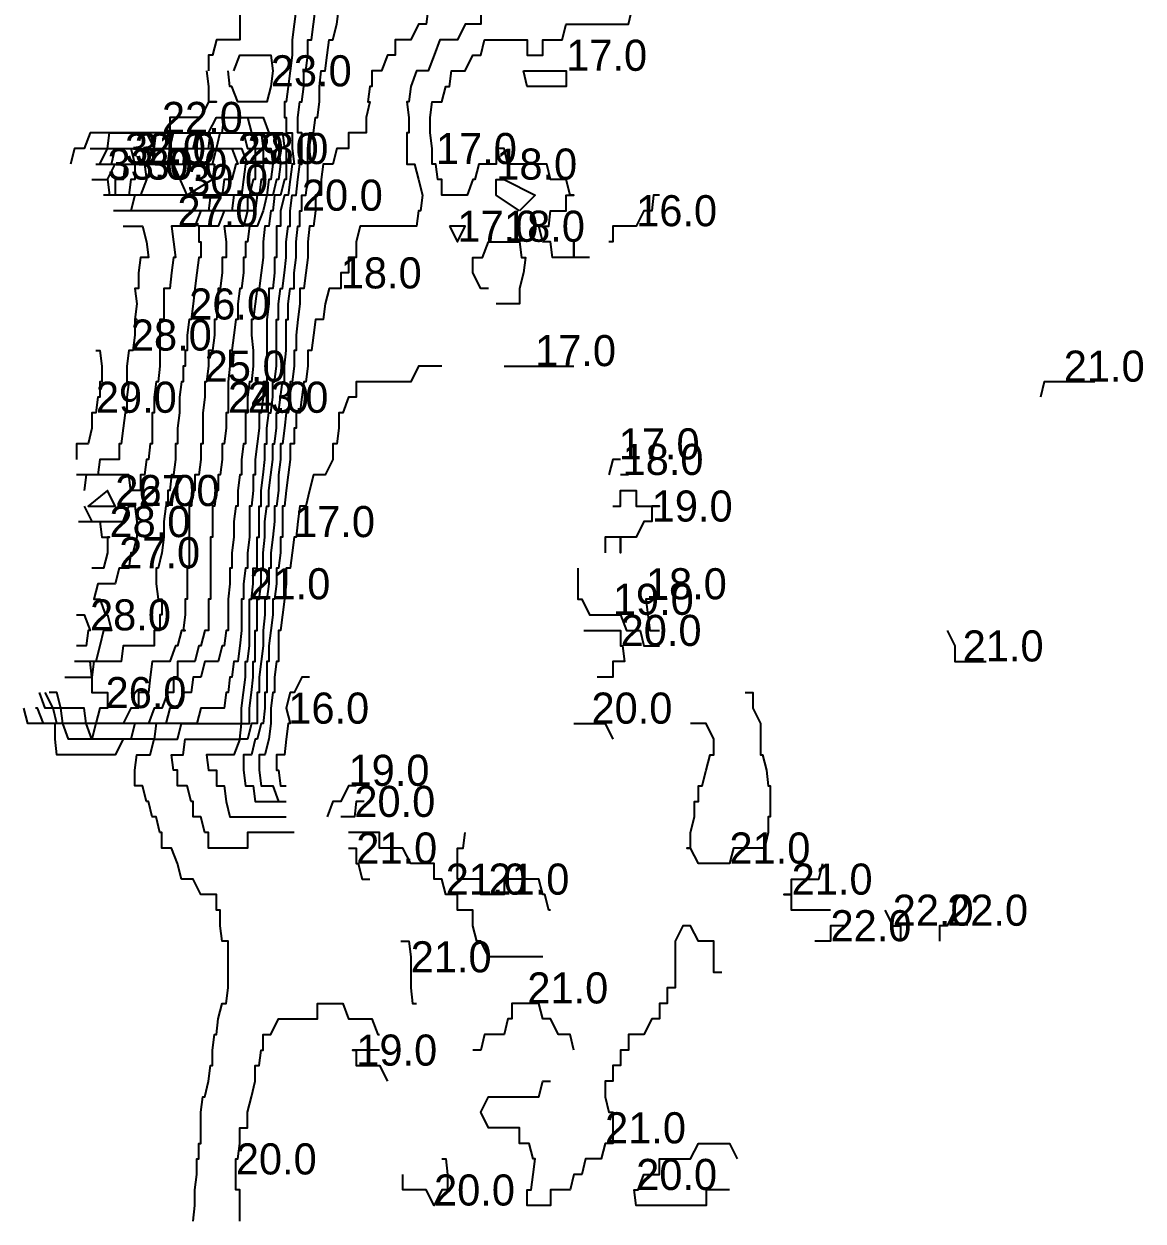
# Model space of a CAD drawing. Extents: x 570945 to 571084, y 5181390 to 5181594.
# Drawn here: x 571019.94 to 571055.93, y 5181480 to 5181518.51 of the extents above; entities that cross this region are included whole.
import ezdxf

# ---------------------------------------------------------------- set-up
doc = ezdxf.new("R2010")
doc.units = 0
for name, color, linetype in [('160', 7, 'CONTINUOUS'), ('170', 7, 'CONTINUOUS'), ('180', 7, 'CONTINUOUS'), ('190', 7, 'CONTINUOUS'), ('200', 7, 'CONTINUOUS'), ('210', 7, 'CONTINUOUS'), ('220', 7, 'CONTINUOUS'), ('230', 7, 'CONTINUOUS'), ('240', 7, 'CONTINUOUS'), ('250', 7, 'CONTINUOUS'), ('260', 7, 'CONTINUOUS'), ('270', 7, 'CONTINUOUS'), ('280', 7, 'CONTINUOUS'), ('290', 7, 'CONTINUOUS'), ('300', 7, 'CONTINUOUS'), ('310', 7, 'CONTINUOUS'), ('320', 7, 'CONTINUOUS'), ('330', 7, 'CONTINUOUS')]:
    doc.layers.add(name, color=color, linetype=linetype)

msp = doc.modelspace()

# ---------------------------------------------------------------- linework, layer by layer
at = {"layer": '160'}
for points in [[(571040.375, 5181513), (571040.25, 5181513), (571040.1875, 5181513), (571040.125, 5181512.5), (571039.9375, 5181512.5), (571039.875, 5181512.5), (571039.625, 5181512), (571039.375, 5181512), (571039.25, 5181512), (571039.125, 5181512), (571038.875, 5181512), (571038.875, 5181511.5), (571038.75, 5181511.5)], [(571029.125, 5181497.5), (571028.875, 5181497.5), (571028.625, 5181497), (571028.5, 5181497), (571028.375, 5181496.5), (571028.5, 5181496), (571028.4375, 5181496), (571028.375, 5181495.5), (571028.3125, 5181495), (571028.125, 5181495), (571028.0625, 5181495), (571028.0625, 5181494.5), (571028.125, 5181494.5), (571028.1875, 5181494), (571028.375, 5181494)]]:
    msp.add_lwpolyline(points, dxfattribs=at)
at = {"layer": '170'}
for points in [[(571038.125, 5181511), (571037.875, 5181511), (571037.625, 5181511), (571037.625, 5181511.5), (571037.625, 5181511), (571037.375, 5181511), (571037.125, 5181511), (571036.9375, 5181511), (571036.875, 5181511.5), (571036.75, 5181511.5), (571036.625, 5181511.5), (571036.5, 5181512), (571036.5625, 5181512), (571036.625, 5181512), (571036.8125, 5181512), (571036.875, 5181512.5), (571037.0625, 5181512.5), (571037.125, 5181512.5), (571037.375, 5181512.5), (571037.375, 5181513), (571037.625, 5181513), (571037.5, 5181513), (571037.375, 5181513.5), (571037.125, 5181513.5), (571036.875, 5181513.5), (571036.75, 5181514), (571036.625, 5181514), (571036.375, 5181514), (571036.125, 5181514), (571035.875, 5181514), (571035.625, 5181514), (571035.5, 5181514), (571035.375, 5181514.5), (571035.125, 5181514.5), (571035.125, 5181514), (571034.875, 5181514), (571034.75, 5181514), (571034.625, 5181514), (571034.5625, 5181514), (571034.4375, 5181513.5), (571034.375, 5181513.5), (571034.1875, 5181513), (571034.125, 5181513), (571033.875, 5181513), (571033.625, 5181513), (571033.5, 5181513), (571033.375, 5181513), (571033.375, 5181513.5), (571033.25, 5181513.5), (571033.1875, 5181514), (571033.125, 5181514), (571033.0625, 5181514), (571033.0625, 5181514.5), (571033, 5181515), (571033, 5181515.5), (571033.0625, 5181516), (571033.125, 5181516), (571033.1875, 5181516), (571033.375, 5181516), (571033.5, 5181516.5), (571033.625, 5181516.5), (571033.6875, 5181517), (571033.875, 5181517), (571034.125, 5181517), (571034.375, 5181517.5), (571034.625, 5181517.5), (571034.75, 5181518), (571034.875, 5181518), (571035.125, 5181518), (571035.375, 5181518), (571035.625, 5181518), (571035.875, 5181518), (571036.125, 5181518), (571036.125, 5181517.5), (571036.375, 5181517.5), (571036.625, 5181517.5), (571036.625, 5181518), (571036.875, 5181518), (571037.125, 5181518), (571037.25, 5181518), (571037.375, 5181518.5), (571037.625, 5181518.5), (571037.875, 5181518.5), (571038.125, 5181518.5), (571038.375, 5181518.5), (571038.625, 5181518.5), (571038.875, 5181518.5), (571039.125, 5181518.5), (571039.375, 5181518.5), (571039.5, 5181519)], [(571033.375, 5181507.5), (571033.125, 5181507.5), (571032.875, 5181507.5), (571032.625, 5181507.5), (571032.375, 5181507), (571032.125, 5181507), (571031.875, 5181507), (571031.625, 5181507), (571031.375, 5181507), (571031.125, 5181507), (571030.875, 5181507), (571030.625, 5181507), (571030.625, 5181506.5), (571030.375, 5181506.5), (571030.1875, 5181506), (571030.125, 5181506), (571030.0625, 5181506), (571030.0625, 5181505.5), (571030, 5181505), (571029.875, 5181505), (571029.875, 5181504.5), (571029.625, 5181504), (571029.5, 5181504), (571029.375, 5181504), (571029.25, 5181504), (571029.125, 5181503.5), (571029, 5181503), (571028.875, 5181503), (571028.8125, 5181503), (571028.75, 5181502.5), (571028.6875, 5181502), (571028.625, 5181502), (571028.5625, 5181501.5), (571028.5, 5181501), (571028.4375, 5181501), (571028.375, 5181501), (571028.375, 5181500.5), (571028.3125, 5181500), (571028.25, 5181499.5), (571028.1875, 5181499), (571028.125, 5181499), (571028.125, 5181498.5), (571028.125, 5181498), (571028.0625, 5181498), (571028, 5181497.5), (571028, 5181497), (571027.9375, 5181497), (571027.875, 5181496.5), (571027.875, 5181496), (571027.8125, 5181495.5), (571027.6875, 5181495), (571027.625, 5181495), (571027.5625, 5181495), (571027.5, 5181495), (571027.5, 5181494.5), (571027.5625, 5181494), (571027.625, 5181494), (571027.6875, 5181494), (571027.875, 5181494), (571027.9375, 5181494), (571028.125, 5181493.5), (571028.375, 5181493.5)], [(571035.375, 5181507.5), (571035.625, 5181507.5), (571035.875, 5181507.5), (571036.125, 5181507.5), (571036.375, 5181507.5), (571036.625, 5181507.5), (571036.875, 5181507.5), (571037.125, 5181507.5), (571037.375, 5181507.5), (571037.625, 5181507.5)], [(571039.125, 5181504.5), (571039.0625, 5181504.5), (571038.875, 5181504.5), (571038.75, 5181504)]]:
    msp.add_lwpolyline(points, dxfattribs=at)
for points in [[(571036, 5181517), (571036.125, 5181517), (571037.375, 5181517), (571037.375, 5181516.5), (571036.125, 5181516.5)], [(571033.625, 5181512), (571033.875, 5181511.5), (571034.125, 5181512)]]:
    msp.add_lwpolyline(points, close=True, dxfattribs=at)
at = {"layer": '180'}
for points in [[(571034.625, 5181519), (571034.625, 5181518.5), (571034.375, 5181518.5), (571034.125, 5181518.5), (571033.875, 5181518), (571033.625, 5181518), (571033.5625, 5181518), (571033.375, 5181518), (571033.3125, 5181518), (571033.125, 5181517.5), (571032.9375, 5181517), (571032.875, 5181517), (571032.75, 5181517), (571032.625, 5181517), (571032.5625, 5181517), (571032.375, 5181516.5), (571032.3125, 5181516), (571032.25, 5181516), (571032.3125, 5181515.5), (571032.3125, 5181515), (571032.25, 5181515), (571032.25, 5181514.5), (571032.25, 5181514), (571032.3125, 5181514), (571032.375, 5181514), (571032.5, 5181514), (571032.625, 5181513.5), (571032.75, 5181513), (571032.6875, 5181512.5), (571032.625, 5181512.5), (571032.5625, 5181512), (571032.375, 5181512), (571032.125, 5181512), (571031.875, 5181512), (571031.625, 5181512), (571031.375, 5181512), (571031.125, 5181512), (571030.875, 5181512), (571030.75, 5181512), (571030.625, 5181511.5), (571030.625, 5181511), (571030.5, 5181511), (571030.375, 5181511), (571030.375, 5181510.5), (571030.125, 5181510.5), (571030.125, 5181510), (571029.875, 5181510), (571029.75, 5181510), (571029.625, 5181509.5), (571029.5625, 5181509), (571029.4375, 5181509), (571029.375, 5181509), (571029.3125, 5181509), (571029.25, 5181508.5), (571029.1875, 5181508), (571029.125, 5181508), (571029.0625, 5181508), (571029.0625, 5181507.5), (571029, 5181507), (571028.9375, 5181507), (571028.875, 5181506.5), (571028.8125, 5181506), (571028.75, 5181506), (571028.6875, 5181506), (571028.6875, 5181505.5), (571028.625, 5181505.5), (571028.625, 5181505), (571028.5625, 5181505), (571028.5, 5181505), (571028.5, 5181504.5), (571028.4375, 5181504), (571028.375, 5181503.5), (571028.3125, 5181503), (571028.25, 5181503), (571028.25, 5181502.5), (571028.25, 5181502), (571028.1875, 5181502), (571028.1875, 5181501.5), (571028.125, 5181501), (571028.0625, 5181501), (571028.0625, 5181500.5), (571028, 5181500), (571027.9375, 5181500), (571027.9375, 5181499.5), (571027.875, 5181499), (571027.8125, 5181498.5), (571027.8125, 5181498), (571027.75, 5181498), (571027.75, 5181497.5), (571027.75, 5181497), (571027.6875, 5181497), (571027.6875, 5181496.5), (571027.625, 5181496), (571027.5625, 5181496), (571027.4375, 5181495.5), (571027.375, 5181495.5), (571027.25, 5181495), (571027.125, 5181495), (571027.0625, 5181495), (571027, 5181495), (571027, 5181494.5), (571027.0625, 5181494), (571027.125, 5181494), (571027.1875, 5181494), (571027.3125, 5181494), (571027.375, 5181493.5), (571027.5625, 5181493.5), (571027.625, 5181493.5), (571027.875, 5181493.5), (571028.125, 5181493.5), (571028.375, 5181493.5)], [(571034.875, 5181510), (571034.625, 5181510), (571034.375, 5181510.5), (571034.375, 5181511), (571034.5625, 5181511), (571034.625, 5181511), (571034.6875, 5181511), (571034.875, 5181511.5), (571035, 5181511.5), (571035.125, 5181511.5), (571035.375, 5181511.5), (571035.625, 5181511.5), (571035.875, 5181511.5), (571035.9375, 5181511), (571036, 5181511), (571036.0625, 5181511), (571036, 5181510.5), (571035.875, 5181510), (571035.875, 5181509.5), (571035.625, 5181509.5), (571035.375, 5181509.5), (571035.125, 5181509.5)], [(571039.375, 5181504), (571039.1875, 5181504), (571039.125, 5181504)], [(571040.625, 5181500), (571040.375, 5181500), (571040.125, 5181500), (571040, 5181500), (571039.9375, 5181500), (571040, 5181499.5), (571040.0625, 5181499), (571040.125, 5181499), (571040.375, 5181499)]]:
    msp.add_lwpolyline(points, dxfattribs=at)
msp.add_lwpolyline([(571035.875, 5181512.5), (571035.125, 5181513), (571035.125, 5181513.5), (571035.375, 5181513.5), (571036.375, 5181513)], close=True, dxfattribs=at)
at = {"layer": '190'}
for points in [[(571032.9375, 5181519), (571032.875, 5181518.5), (571032.625, 5181518.5), (571032.375, 5181518), (571032.125, 5181518), (571031.875, 5181518), (571031.875, 5181517.5), (571031.625, 5181517.5), (571031.4375, 5181517), (571031.375, 5181517), (571031.3125, 5181517), (571031.125, 5181517), (571031.125, 5181516.5), (571031.0625, 5181516.5), (571031, 5181516), (571031.0625, 5181516), (571030.9375, 5181515.5), (571030.9375, 5181515), (571030.875, 5181515), (571030.625, 5181515), (571030.375, 5181515), (571030.375, 5181514.5), (571030.125, 5181514.5), (571030, 5181514.5), (571029.875, 5181514), (571029.6875, 5181514), (571029.625, 5181514), (571029.5625, 5181514), (571029.5, 5181513.5), (571029.5, 5181513), (571029.375, 5181513), (571029.3125, 5181513), (571029.3125, 5181512.5), (571029.25, 5181512), (571029.1875, 5181512), (571029.125, 5181512), (571029.0625, 5181511.5), (571029.0625, 5181511), (571029, 5181510.5), (571028.9375, 5181510), (571028.875, 5181510), (571028.8125, 5181510), (571028.8125, 5181509.5), (571028.75, 5181509), (571028.6875, 5181508.5), (571028.6875, 5181508), (571028.625, 5181508), (571028.625, 5181507.5), (571028.5625, 5181507), (571028.5, 5181507), (571028.5, 5181506.5), (571028.4375, 5181506), (571028.375, 5181506), (571028.3125, 5181505.5), (571028.25, 5181505), (571028.1875, 5181505), (571028.1875, 5181504.5), (571028.125, 5181504), (571028.125, 5181503.5), (571028.0625, 5181503), (571028, 5181503), (571028, 5181502.5), (571027.9375, 5181502), (571027.875, 5181501.5), (571027.875, 5181501), (571027.8125, 5181501), (571027.8125, 5181500.5), (571027.75, 5181500), (571027.6875, 5181500), (571027.6875, 5181499.5), (571027.625, 5181499), (571027.625, 5181498.5), (571027.5625, 5181498), (571027.5, 5181497.5), (571027.5, 5181497), (571027.4375, 5181497), (571027.4375, 5181496.5), (571027.4375, 5181496), (571027.375, 5181496), (571027.25, 5181496), (571027.125, 5181495.5), (571027.0625, 5181495.5), (571026.875, 5181495.5), (571026.6875, 5181495), (571026.625, 5181495), (571026.375, 5181495), (571026.125, 5181495), (571025.9375, 5181495), (571025.875, 5181495), (571025.8125, 5181495), (571025.875, 5181494.5), (571025.9375, 5181494.5), (571026.125, 5181494.5), (571026.125, 5181494), (571026.25, 5181494), (571026.375, 5181494), (571026.4375, 5181493.5), (571026.5625, 5181493), (571026.625, 5181493), (571026.875, 5181493), (571027.125, 5181493), (571027.375, 5181493), (571027.625, 5181493), (571027.875, 5181493), (571028.125, 5181493), (571028.375, 5181493)], [(571038.875, 5181503), (571039.125, 5181503), (571039.125, 5181503.5), (571039.375, 5181503.5), (571039.625, 5181503.5), (571039.625, 5181503), (571039.875, 5181503), (571040.125, 5181503), (571040.375, 5181503), (571040.125, 5181503), (571040.125, 5181502.5), (571040, 5181502.5), (571039.875, 5181502.5), (571039.625, 5181502), (571039.4375, 5181502), (571039.375, 5181502), (571039.125, 5181502), (571039.125, 5181501.5), (571039.125, 5181502), (571038.875, 5181502), (571038.625, 5181502), (571038.625, 5181501.5)], [(571037.75, 5181501), (571037.75, 5181500.5), (571037.75, 5181500), (571037.875, 5181500), (571038.125, 5181499.5), (571038.375, 5181499.5), (571038.625, 5181499.5), (571038.875, 5181499.5), (571039.0625, 5181499.5), (571039.125, 5181499.5), (571039.3125, 5181499), (571039.375, 5181499), (571039.5, 5181499), (571039.625, 5181499), (571039.75, 5181499), (571039.875, 5181498.5), (571040.0625, 5181498.5), (571040.125, 5181498.5), (571040.375, 5181498.5)], [(571030.625, 5181494), (571030.5625, 5181494), (571030.375, 5181494), (571030.125, 5181493.5), (571030.0625, 5181493.5), (571029.875, 5181493.5), (571029.6875, 5181493)], [(571031.375, 5181485.5), (571031.125, 5181485.5), (571030.875, 5181485.5), (571030.625, 5181485.5), (571030.5, 5181485.5), (571030.625, 5181485.5), (571030.625, 5181485), (571030.875, 5181485), (571031.125, 5181485), (571031.375, 5181485), (571031.625, 5181484.5)]]:
    msp.add_lwpolyline(points, dxfattribs=at)
at = {"layer": '200'}
for points in [[(571028.625, 5181492.5), (571028.375, 5181492.5), (571028.125, 5181492.5), (571027.875, 5181492.5), (571027.625, 5181492.5), (571027.5, 5181492.5), (571027.375, 5181492.5), (571027.125, 5181492.5), (571027.125, 5181492), (571026.875, 5181492), (571026.625, 5181492), (571026.375, 5181492), (571026.125, 5181492), (571026.0625, 5181492), (571025.875, 5181492), (571025.875, 5181492.5), (571025.75, 5181492.5), (571025.625, 5181493), (571025.5, 5181493), (571025.375, 5181493), (571025.375, 5181493.5), (571025.3125, 5181493.5), (571025.1875, 5181494), (571025.125, 5181494), (571025.0625, 5181494), (571024.875, 5181494), (571024.875, 5181494.5), (571024.75, 5181494.5), (571024.6875, 5181495), (571024.75, 5181495), (571024.875, 5181495), (571025.0625, 5181495), (571025.125, 5181495.5), (571025.375, 5181495.5), (571025.625, 5181495.5), (571025.875, 5181495.5), (571026.125, 5181495.5), (571026.375, 5181495.5), (571026.625, 5181495.5), (571026.875, 5181495.5), (571026.9375, 5181496), (571027.0625, 5181496), (571027.125, 5181496), (571027.1875, 5181496), (571027.1875, 5181496.5), (571027.25, 5181497), (571027.3125, 5181497.5), (571027.3125, 5181498), (571027.375, 5181498), (571027.375, 5181498.5), (571027.375, 5181499), (571027.4375, 5181499), (571027.4375, 5181499.5), (571027.4375, 5181500), (571027.5, 5181500), (571027.5625, 5181500.5), (571027.5625, 5181501), (571027.625, 5181501), (571027.625, 5181501.5), (571027.6875, 5181502), (571027.6875, 5181502.5), (571027.75, 5181503), (571027.8125, 5181503), (571027.8125, 5181503.5), (571027.875, 5181504), (571027.9375, 5181504.5), (571027.9375, 5181505), (571028, 5181505), (571028.0625, 5181505.5), (571028.0625, 5181506), (571028.125, 5181506), (571028.1875, 5181506.5), (571028.25, 5181507), (571028.3125, 5181507), (571028.3125, 5181507.5), (571028.375, 5181508), (571028.375, 5181508.5), (571028.375, 5181509), (571028.4375, 5181509), (571028.4375, 5181509.5), (571028.5, 5181510), (571028.5625, 5181510), (571028.625, 5181510), (571028.625, 5181510.5), (571028.6875, 5181511), (571028.6875, 5181511.5), (571028.75, 5181512), (571028.8125, 5181512), (571028.8125, 5181512.5), (571028.875, 5181512.5), (571028.875, 5181513), (571028.9375, 5181513), (571029, 5181513), (571029.0625, 5181513.5), (571029.0625, 5181514), (571029.0625, 5181514.5), (571029.125, 5181515), (571029.1875, 5181515), (571029.25, 5181515), (571029.3125, 5181515.5), (571029.375, 5181515.5), (571029.4375, 5181516), (571029.4375, 5181516.5), (571029.5, 5181517), (571029.5625, 5181517), (571029.625, 5181517), (571029.6875, 5181517.5), (571029.75, 5181518), (571029.8125, 5181518), (571029.875, 5181518), (571030, 5181518.5), (571030.0625, 5181519)], [(571037.9375, 5181499), (571038.125, 5181499), (571038.375, 5181499), (571038.625, 5181499), (571038.875, 5181499), (571039.125, 5181499), (571039.125, 5181498.5), (571039.1875, 5181498.5), (571039.25, 5181498), (571039.1875, 5181498), (571039.125, 5181498), (571038.875, 5181498), (571038.875, 5181497.5), (571038.625, 5181497.5), (571038.375, 5181497.5)], [(571037.625, 5181496), (571037.875, 5181496), (571038.125, 5181496), (571038.1875, 5181496), (571038.375, 5181496), (571038.625, 5181496), (571038.875, 5181495.5)], [(571030.875, 5181493.5), (571030.8125, 5181493.5), (571030.625, 5181493.5), (571030.5625, 5181493), (571030.375, 5181493), (571030.3125, 5181493), (571030.125, 5181493)], [(571026.875, 5181480), (571026.875, 5181480.5), (571026.875, 5181481), (571026.75, 5181481), (571026.75, 5181481.5), (571026.75, 5181482), (571026.8125, 5181482), (571026.875, 5181482.5), (571026.875, 5181483), (571027, 5181483), (571027.125, 5181483), (571027.125, 5181483.5), (571027.25, 5181484), (571027.375, 5181484.5), (571027.375, 5181485), (571027.5, 5181485), (571027.5625, 5181485.5), (571027.625, 5181485.5), (571027.625, 5181486), (571027.75, 5181486), (571027.875, 5181486), (571028.125, 5181486.5), (571028.375, 5181486.5), (571028.625, 5181486.5), (571028.875, 5181486.5), (571029.125, 5181486.5), (571029.375, 5181486.5), (571029.375, 5181487), (571029.625, 5181487), (571029.875, 5181487), (571030.125, 5181487), (571030.1875, 5181487), (571030.375, 5181486.5), (571030.625, 5181486.5), (571030.8125, 5181486.5), (571030.875, 5181486.5), (571031.125, 5181486.5), (571031.3125, 5181486), (571031.375, 5181486)], [(571042.625, 5181481), (571042.375, 5181481), (571042.125, 5181481), (571041.875, 5181481), (571041.875, 5181480.5), (571041.625, 5181480.5), (571041.375, 5181480.5), (571041.125, 5181480.5), (571040.875, 5181480.5), (571040.625, 5181480.5), (571040.375, 5181480.5), (571040.125, 5181480.5), (571039.875, 5181480.5), (571039.625, 5181480.5), (571039.5625, 5181481), (571039.625, 5181481), (571039.6875, 5181481), (571039.875, 5181481.5), (571040.125, 5181481.5), (571040.375, 5181481.5), (571040.375, 5181482), (571040.625, 5181482), (571040.875, 5181482), (571041.125, 5181482), (571041.375, 5181482), (571041.625, 5181482.5), (571041.875, 5181482.5), (571042.125, 5181482.5), (571042.375, 5181482.5), (571042.625, 5181482.5), (571042.875, 5181482)], [(571033.375, 5181482), (571033.5, 5181482), (571033.5625, 5181481.5), (571033.5625, 5181481), (571033.375, 5181481), (571033.125, 5181480.5), (571032.875, 5181481), (571032.625, 5181481), (571032.375, 5181481), (571032.125, 5181481), (571032.125, 5181481.5)]]:
    msp.add_lwpolyline(points, dxfattribs=at)
at = {"layer": '210'}
for points in [[(571025.375, 5181480), (571025.4375, 5181480.5), (571025.4375, 5181481), (571025.5, 5181481.5), (571025.5, 5181482), (571025.5625, 5181482), (571025.5625, 5181482.5), (571025.625, 5181482.5), (571025.625, 5181483), (571025.625, 5181483.5), (571025.6875, 5181484), (571025.75, 5181484), (571025.875, 5181484.5), (571025.9375, 5181485), (571026, 5181485), (571026, 5181485.5), (571026.0625, 5181486), (571026.125, 5181486), (571026.1875, 5181486.5), (571026.3125, 5181487), (571026.375, 5181487), (571026.4375, 5181487), (571026.5, 5181487.5), (571026.5, 5181488), (571026.5, 5181488.5), (571026.5, 5181489), (571026.375, 5181489), (571026.3125, 5181489), (571026.25, 5181489.5), (571026.25, 5181490), (571026.125, 5181490), (571026.125, 5181490.5), (571026, 5181490.5), (571025.875, 5181490.5), (571025.625, 5181490.5), (571025.375, 5181491), (571025.125, 5181491), (571025, 5181491), (571024.875, 5181491.5), (571024.6875, 5181492), (571024.625, 5181492), (571024.5625, 5181492), (571024.375, 5181492), (571024.375, 5181492.5), (571024.3125, 5181492.5), (571024.1875, 5181493), (571024.125, 5181493), (571024.0625, 5181493), (571023.9375, 5181493.5), (571023.875, 5181493.5), (571023.75, 5181494), (571023.625, 5181494), (571023.5, 5181494), (571023.5, 5181494.5), (571023.5625, 5181495), (571023.625, 5181495), (571023.75, 5181495), (571023.875, 5181495), (571024, 5181495), (571024.125, 5181495.5), (571024.375, 5181495.5), (571024.625, 5181495.5), (571024.875, 5181495.5), (571025, 5181496), (571025.125, 5181496), (571025.375, 5181496), (571025.625, 5181496), (571025.875, 5181496), (571026.125, 5181496), (571026.375, 5181496), (571026.625, 5181496), (571026.6875, 5181496), (571026.875, 5181496), (571026.9375, 5181496), (571026.9375, 5181496.5), (571027, 5181497), (571027.0625, 5181497.5), (571027.0625, 5181498), (571027.125, 5181498), (571027.1875, 5181498.5), (571027.1875, 5181499), (571027.1875, 5181499.5), (571027.1875, 5181500), (571027.25, 5181500), (571027.3125, 5181500.5), (571027.3125, 5181501), (571027.375, 5181501), (571027.4375, 5181501), (571027.4375, 5181501.5), (571027.4375, 5181502), (571027.5, 5181502), (571027.5, 5181502.5), (571027.5, 5181503), (571027.5625, 5181503), (571027.5625, 5181503.5), (571027.625, 5181504), (571027.6875, 5181504.5), (571027.6875, 5181505), (571027.75, 5181505), (571027.75, 5181505.5), (571027.8125, 5181506), (571027.875, 5181506), (571027.9375, 5181506.5), (571027.9375, 5181507), (571028, 5181507), (571028.0625, 5181507.5), (571028.0625, 5181508), (571028.0625, 5181508.5), (571028.0625, 5181509), (571028.125, 5181509), (571028.125, 5181509.5), (571028.1875, 5181510), (571028.25, 5181510), (571028.3125, 5181510.5), (571028.375, 5181511), (571028.375, 5181511.5), (571028.4375, 5181512), (571028.5, 5181512), (571028.5, 5181512.5), (571028.5625, 5181513), (571028.625, 5181513), (571028.6875, 5181513), (571028.75, 5181513.5), (571028.8125, 5181514), (571028.875, 5181514), (571028.875, 5181514.5), (571028.875, 5181515), (571028.8125, 5181515), (571028.75, 5181515), (571028.75, 5181515.5), (571028.8125, 5181516), (571028.875, 5181516), (571028.9375, 5181516.5), (571028.9375, 5181517), (571029, 5181517), (571029.0625, 5181517.5), (571029.0625, 5181518), (571029.125, 5181518), (571029.1875, 5181518), (571029.25, 5181518.5), (571029.3125, 5181519)], [(571054.375, 5181507), (571054.125, 5181507), (571053.875, 5181507), (571053.625, 5181507), (571053.375, 5181507), (571053.125, 5181507), (571052.875, 5181507), (571052.75, 5181507), (571052.625, 5181506.5)], [(571049.625, 5181499), (571049.875, 5181498.5), (571049.875, 5181498), (571050.125, 5181498), (571050.375, 5181498), (571050.625, 5181498), (571050.875, 5181498)], [(571043.125, 5181497), (571043.375, 5181497), (571043.375, 5181496.5), (571043.625, 5181496), (571043.625, 5181495.5), (571043.625, 5181495), (571043.6875, 5181495), (571043.8125, 5181494.5), (571043.875, 5181494), (571043.9375, 5181494), (571043.9375, 5181493.5), (571043.9375, 5181493), (571043.875, 5181493), (571043.875, 5181492.5), (571043.75, 5181492), (571043.625, 5181492), (571043.375, 5181492), (571043.125, 5181492), (571042.875, 5181492), (571042.75, 5181492), (571042.625, 5181491.5), (571042.375, 5181491.5), (571042.125, 5181491.5), (571041.875, 5181491.5), (571041.625, 5181491.5), (571041.375, 5181492), (571041.25, 5181492), (571041.375, 5181492), (571041.375, 5181492.5), (571041.5, 5181493), (571041.5, 5181493.5), (571041.625, 5181493.5), (571041.625, 5181494), (571041.75, 5181494), (571041.875, 5181494.5), (571042, 5181495), (571042.125, 5181495), (571042.125, 5181495.5), (571041.875, 5181496), (571041.625, 5181496), (571041.375, 5181496)], [(571036.625, 5181488.5), (571036.375, 5181488.5), (571036.125, 5181488.5), (571035.875, 5181488.5), (571035.625, 5181488.5), (571035.375, 5181488.5), (571035.125, 5181488.5), (571034.875, 5181488.5), (571034.625, 5181489), (571034.5, 5181489), (571034.375, 5181489.5), (571034.375, 5181490), (571034.125, 5181490), (571033.875, 5181490), (571033.875, 5181490.5), (571033.625, 5181490.5), (571033.5, 5181490.5), (571033.375, 5181491), (571033.25, 5181491), (571033.125, 5181491), (571033.125, 5181491.5), (571032.875, 5181491.5), (571032.625, 5181491.5), (571032.375, 5181491.5), (571032.125, 5181492), (571031.875, 5181492), (571031.625, 5181492), (571031.375, 5181492), (571031.375, 5181492.5), (571031.125, 5181492.5), (571030.875, 5181492.5), (571030.625, 5181492.5), (571030.375, 5181492.5)], [(571036.875, 5181490), (571036.8125, 5181490), (571036.6875, 5181490.5), (571036.625, 5181490.5), (571036.5, 5181491), (571036.375, 5181491), (571036.125, 5181491), (571035.875, 5181491), (571035.625, 5181491), (571035.375, 5181491), (571035.375, 5181490.5), (571035.125, 5181490.5), (571034.875, 5181490.5), (571034.625, 5181490.5), (571034.625, 5181491), (571034.375, 5181491), (571034.125, 5181491), (571033.875, 5181491), (571033.875, 5181491.5), (571033.875, 5181492), (571034.0625, 5181492), (571034.125, 5181492.5)], [(571030.375, 5181492), (571030.625, 5181492), (571030.625, 5181491.5), (571030.6875, 5181491.5), (571030.8125, 5181491), (571030.875, 5181491), (571031.0625, 5181491)], [(571045.875, 5181490), (571045.625, 5181490), (571045.375, 5181490), (571045.125, 5181490), (571045, 5181490), (571044.875, 5181490), (571044.625, 5181490), (571044.625, 5181490.5), (571044.375, 5181490.5), (571044.625, 5181490.5), (571044.625, 5181491), (571044.875, 5181491), (571045.125, 5181491), (571045.375, 5181491), (571045.5, 5181491), (571045.625, 5181491.5)], [(571042.375, 5181488), (571042.125, 5181488), (571042.125, 5181488.5), (571042.125, 5181489), (571041.875, 5181489), (571041.625, 5181489), (571041.375, 5181489.5), (571041.125, 5181489.5), (571040.875, 5181489), (571040.875, 5181488.5), (571040.875, 5181488), (571040.875, 5181487.5), (571040.625, 5181487.5), (571040.625, 5181487), (571040.375, 5181487), (571040.375, 5181486.5), (571040.125, 5181486.5), (571039.875, 5181486), (571039.625, 5181486), (571039.375, 5181486), (571039.375, 5181485.5), (571039.125, 5181485.5), (571039.125, 5181485), (571038.875, 5181485), (571038.875, 5181484.5), (571038.625, 5181484.5), (571038.625, 5181484), (571038.75, 5181483.5), (571038.875, 5181483.5), (571038.875, 5181483), (571038.875, 5181482.5), (571038.75, 5181482.5), (571038.625, 5181482.5), (571038.5, 5181482), (571038.375, 5181482), (571038.25, 5181482), (571038.125, 5181482), (571038, 5181482), (571037.875, 5181481.5), (571037.625, 5181481.5), (571037.5, 5181481), (571037.375, 5181481), (571037.125, 5181481), (571036.875, 5181481), (571036.875, 5181480.5), (571036.625, 5181480.5), (571036.375, 5181480.5), (571036.125, 5181480.5), (571036.125, 5181481), (571036.25, 5181481), (571036.3125, 5181481.5), (571036.375, 5181482), (571036.3125, 5181482), (571036.1875, 5181482.5), (571036.125, 5181482.5), (571035.875, 5181482.5), (571035.875, 5181483), (571035.625, 5181483), (571035.375, 5181483), (571035.125, 5181483), (571034.875, 5181483), (571034.625, 5181483.5), (571034.875, 5181484), (571035.125, 5181484), (571035.375, 5181484), (571035.625, 5181484), (571035.875, 5181484), (571036, 5181484), (571036.125, 5181484), (571036.375, 5181484), (571036.5, 5181484), (571036.625, 5181484.5), (571036.8125, 5181484.5), (571036.875, 5181484.5)], [(571032.0625, 5181489), (571032.125, 5181489), (571032.1875, 5181489), (571032.3125, 5181489), (571032.375, 5181488.5), (571032.375, 5181488), (571032.375, 5181487.5), (571032.4375, 5181487), (571032.5, 5181487), (571032.5625, 5181487)], [(571037.625, 5181485.5), (571037.5, 5181486), (571037.375, 5181486), (571037.125, 5181486), (571036.875, 5181486.5), (571036.625, 5181486.5), (571036.5, 5181487), (571036.375, 5181487), (571036.125, 5181487), (571035.875, 5181487), (571035.625, 5181487), (571035.625, 5181486.5), (571035.5, 5181486.5), (571035.375, 5181486), (571035.3125, 5181486), (571035.125, 5181486), (571034.875, 5181486), (571034.75, 5181486), (571034.625, 5181485.5), (571034.375, 5181485.5)]]:
    msp.add_lwpolyline(points, dxfattribs=at)
at = {"layer": '220'}
for points in [[(571028.6875, 5181519), (571028.625, 5181518.5), (571028.5625, 5181518), (571028.5625, 5181517.5), (571028.5, 5181517), (571028.4375, 5181516.5), (571028.375, 5181516), (571028.3125, 5181516), (571028.3125, 5181515.5), (571028.375, 5181515.5), (571028.375, 5181515), (571028.4375, 5181515), (571028.5625, 5181515), (571028.5625, 5181514.5), (571028.625, 5181514), (571028.5625, 5181514), (571028.5, 5181513.5), (571028.4375, 5181513), (571028.375, 5181513), (571028.3125, 5181513), (571028.1875, 5181512.5), (571028.1875, 5181512), (571028.125, 5181512), (571028.0625, 5181512), (571028.0625, 5181511.5), (571028.0625, 5181511), (571028, 5181511), (571028, 5181510.5), (571027.9375, 5181510), (571027.875, 5181510), (571027.8125, 5181510), (571027.8125, 5181509.5), (571027.75, 5181509), (571027.75, 5181508.5), (571027.75, 5181508), (571027.75, 5181507.5), (571027.75, 5181507), (571027.6875, 5181507), (571027.625, 5181507), (571027.625, 5181506.5), (571027.5625, 5181506), (571027.5, 5181506), (571027.5, 5181505.5), (571027.4375, 5181505), (571027.375, 5181504.5), (571027.375, 5181504), (571027.3125, 5181504), (571027.3125, 5181503.5), (571027.25, 5181503), (571027.1875, 5181503), (571027.1875, 5181502.5), (571027.1875, 5181502), (571027.125, 5181501.5), (571027.125, 5181501), (571027.0625, 5181501), (571027, 5181500.5), (571027, 5181500), (571026.9375, 5181500), (571026.9375, 5181499.5), (571026.9375, 5181499), (571026.875, 5181498.5), (571026.8125, 5181498), (571026.75, 5181498), (571026.6875, 5181498), (571026.625, 5181497.5), (571026.5625, 5181497.5), (571026.5, 5181497), (571026.4375, 5181497), (571026.375, 5181496.5), (571026.125, 5181496.5), (571025.875, 5181496.5), (571025.625, 5181496.5), (571025.5, 5181496), (571025.375, 5181496), (571025.125, 5181496), (571024.875, 5181496), (571024.6875, 5181496), (571024.625, 5181496), (571024.375, 5181496), (571024.1875, 5181496), (571024.125, 5181495.5), (571023.875, 5181495.5), (571023.6875, 5181495.5), (571023.625, 5181495.5), (571023.375, 5181495.5), (571023.125, 5181495.5), (571022.875, 5181495), (571022.625, 5181495), (571022.375, 5181495), (571022.25, 5181495), (571022.125, 5181495), (571021.875, 5181495), (571021.625, 5181495), (571021.375, 5181495), (571021.125, 5181495), (571021, 5181495), (571020.9375, 5181495.5), (571020.9375, 5181496), (571020.875, 5181496), (571020.625, 5181496), (571020.4375, 5181496), (571020.375, 5181496), (571020.125, 5181496), (571020.0625, 5181496), (571019.9375, 5181496.5)], [(571026.875, 5181519), (571026.875, 5181518.5), (571026.875, 5181518), (571026.625, 5181518), (571026.375, 5181518), (571026.125, 5181518), (571026, 5181517.5), (571025.875, 5181517.5), (571025.875, 5181517)], [(571025.8125, 5181517), (571025.875, 5181516.5), (571025.875, 5181516), (571026.125, 5181516), (571025.875, 5181516), (571025.625, 5181515.5), (571025.5625, 5181515.5), (571025.375, 5181515.5), (571025.125, 5181515.5), (571024.875, 5181515.5), (571024.625, 5181515.5), (571024.625, 5181515), (571024.375, 5181515), (571024.3125, 5181515), (571024.125, 5181515), (571023.875, 5181515), (571023.625, 5181515), (571023.375, 5181515), (571023.125, 5181515), (571022.875, 5181515), (571022.625, 5181515), (571022.375, 5181515), (571022.125, 5181515), (571022.0625, 5181515), (571021.875, 5181514.5), (571021.625, 5181514.5), (571021.5625, 5181514.5), (571021.4375, 5181514)], [(571047.625, 5181490), (571047.875, 5181489.5), (571048.125, 5181489.5), (571048.125, 5181489)], [(571049.875, 5181490), (571049.625, 5181489.5), (571049.375, 5181489.5), (571049.375, 5181489)], [(571046.375, 5181489.5), (571046.3125, 5181489.5), (571046.125, 5181489.5), (571045.875, 5181489.5), (571045.875, 5181489), (571045.625, 5181489), (571045.375, 5181489)]]:
    msp.add_lwpolyline(points, dxfattribs=at)
at = {"layer": '230'}
for points in [[(571026.6875, 5181517), (571026.875, 5181517.5), (571027.125, 5181517.5), (571027.25, 5181517.5), (571027.375, 5181517.5), (571027.625, 5181517.5), (571027.875, 5181517.5), (571027.9375, 5181517), (571027.875, 5181516.5), (571027.75, 5181516), (571027.625, 5181516), (571027.375, 5181516), (571027.125, 5181516), (571026.875, 5181516), (571026.8125, 5181516), (571026.625, 5181516.5), (571026.5625, 5181516.5), (571026.5, 5181517)], [(571022.0625, 5181514.5), (571022.125, 5181514.5), (571022.375, 5181514.5), (571022.625, 5181514.5), (571022.6875, 5181515), (571022.875, 5181515), (571023.125, 5181515), (571023.375, 5181515), (571023.625, 5181515), (571023.875, 5181515), (571024.125, 5181514.5), (571024.1875, 5181515), (571024.375, 5181515), (571024.625, 5181515), (571024.875, 5181515), (571025.125, 5181515), (571025.25, 5181515), (571025.375, 5181515), (571025.625, 5181515), (571025.875, 5181515), (571026.125, 5181515.5), (571026.375, 5181515.5), (571026.625, 5181515.5), (571026.875, 5181515.5), (571027.125, 5181515.5), (571027.375, 5181515.5), (571027.4375, 5181515.5), (571027.625, 5181515.5), (571027.8125, 5181515), (571027.875, 5181515), (571028.125, 5181515), (571028.25, 5181515), (571028.3125, 5181514.5), (571028.375, 5181514.5), (571028.375, 5181514), (571028.375, 5181513.5), (571028.3125, 5181513.5), (571028.1875, 5181513), (571028.125, 5181513), (571028, 5181513), (571027.9375, 5181512.5), (571027.875, 5181512.5), (571027.8125, 5181512), (571027.75, 5181512), (571027.6875, 5181512), (571027.625, 5181511.5), (571027.625, 5181511), (571027.5625, 5181510.5), (571027.5, 5181510), (571027.4375, 5181510), (571027.375, 5181509.5), (571027.3125, 5181509), (571027.25, 5181509), (571027.25, 5181508.5), (571027.3125, 5181508), (571027.3125, 5181507.5), (571027.25, 5181507), (571027.1875, 5181507), (571027.125, 5181506.5), (571027.125, 5181506), (571027.0625, 5181506), (571027.0625, 5181505.5), (571027.0625, 5181505), (571027, 5181505), (571026.9375, 5181504.5), (571026.9375, 5181504), (571026.875, 5181504), (571026.8125, 5181503.5), (571026.8125, 5181503), (571026.75, 5181503), (571026.6875, 5181502.5), (571026.6875, 5181502), (571026.625, 5181501.5), (571026.625, 5181501), (571026.5625, 5181501), (571026.5625, 5181500.5), (571026.5, 5181500), (571026.5, 5181499.5), (571026.5, 5181499), (571026.4375, 5181499), (571026.375, 5181498.5), (571026.3125, 5181498.5), (571026.1875, 5181498), (571026.125, 5181498), (571026.0625, 5181498), (571025.875, 5181498), (571025.75, 5181498), (571025.625, 5181497.5), (571025.5, 5181497.5), (571025.375, 5181497.5), (571025.3125, 5181497), (571025.1875, 5181497), (571025.125, 5181497), (571025.0625, 5181497), (571024.875, 5181496.5), (571024.625, 5181496.5), (571024.5, 5181496), (571024.375, 5181496), (571024.125, 5181496), (571024.0625, 5181496), (571023.875, 5181496), (571023.625, 5181496), (571023.5, 5181496), (571023.375, 5181495.5), (571023.125, 5181495.5), (571022.875, 5181495.5), (571022.625, 5181495.5), (571022.375, 5181495.5), (571022.3125, 5181495.5), (571022.125, 5181495.5), (571021.875, 5181495.5), (571021.625, 5181495.5), (571021.5625, 5181495.5), (571021.375, 5181495.5), (571021.1875, 5181496), (571021.125, 5181496), (571021, 5181496), (571020.875, 5181496), (571020.625, 5181496), (571020.5625, 5181496), (571020.375, 5181496.5), (571020.3125, 5181496.5)]]:
    msp.add_lwpolyline(points, dxfattribs=at)
at = {"layer": '240'}
msp.add_lwpolyline([(571022.375, 5181514.5), (571022.625, 5181514.5), (571022.875, 5181514.5), (571023.125, 5181514.5), (571023.375, 5181514.5), (571023.625, 5181514.5), (571023.875, 5181514.5), (571024.125, 5181514.5), (571024.375, 5181514.5), (571024.625, 5181514.5), (571024.75, 5181515), (571024.875, 5181515), (571025.125, 5181515), (571025.375, 5181515), (571025.625, 5181515), (571025.75, 5181515), (571025.875, 5181515), (571026.125, 5181515), (571026.3125, 5181515), (571026.375, 5181515.5), (571026.625, 5181515.5), (571026.875, 5181515.5), (571027.125, 5181515.5), (571027.25, 5181515), (571027.375, 5181515), (571027.625, 5181515), (571027.875, 5181515), (571027.9375, 5181515), (571028.0625, 5181514.5), (571028.125, 5181514.5), (571028.1875, 5181514), (571028.125, 5181513.5), (571028.0625, 5181513.5), (571027.9375, 5181513), (571027.875, 5181513), (571027.75, 5181513), (571027.625, 5181512.5), (571027.4375, 5181512), (571027.375, 5181512), (571027.3125, 5181512), (571027.1875, 5181512), (571027.125, 5181511.5), (571027.0625, 5181511.5), (571027.0625, 5181511), (571027, 5181511), (571027, 5181510.5), (571026.9375, 5181510), (571026.875, 5181510), (571026.8125, 5181509.5), (571026.8125, 5181509), (571026.75, 5181509), (571026.6875, 5181508.5), (571026.625, 5181508), (571026.5625, 5181508), (571026.5625, 5181507.5), (571026.5, 5181507), (571026.5, 5181506.5), (571026.5, 5181506), (571026.4375, 5181506), (571026.4375, 5181505.5), (571026.375, 5181505), (571026.3125, 5181505), (571026.3125, 5181504.5), (571026.25, 5181504), (571026.1875, 5181504), (571026.1875, 5181503.5), (571026.125, 5181503.5), (571026.0625, 5181503), (571026, 5181503), (571026, 5181502.5), (571026, 5181502), (571025.9375, 5181502), (571025.9375, 5181501.5), (571025.9375, 5181501), (571025.9375, 5181500.5), (571025.9375, 5181500), (571025.875, 5181500), (571025.875, 5181499.5), (571025.875, 5181499), (571025.8125, 5181499), (571025.75, 5181499), (571025.625, 5181498.5), (571025.5625, 5181498.5), (571025.4375, 5181498), (571025.375, 5181498), (571025.1875, 5181498), (571025.125, 5181498), (571024.875, 5181498), (571024.875, 5181497.5), (571024.75, 5181497.5), (571024.75, 5181497), (571024.6875, 5181497), (571024.625, 5181497), (571024.5625, 5181497), (571024.375, 5181496.5), (571024.25, 5181496.5), (571024.125, 5181496.5), (571023.9375, 5181496), (571023.875, 5181496), (571023.625, 5181496), (571023.375, 5181496), (571023.3125, 5181496), (571023.125, 5181496), (571022.875, 5181496), (571022.625, 5181496), (571022.375, 5181496), (571022.25, 5181496), (571022.125, 5181495.5), (571021.9375, 5181496), (571021.875, 5181496), (571021.625, 5181496), (571021.375, 5181496), (571021.25, 5181496), (571021.125, 5181496), (571021, 5181496), (571020.875, 5181496.5), (571020.625, 5181496.5), (571020.4375, 5181497)], dxfattribs=at)
at = {"layer": '250'}
msp.add_lwpolyline([(571022.375, 5181514.5), (571022.625, 5181514.5), (571022.8125, 5181514.5), (571022.875, 5181514.5), (571023.125, 5181514.5), (571023.375, 5181514.5), (571023.5625, 5181514.5), (571023.625, 5181514.5), (571023.875, 5181514.5), (571024.125, 5181514.5), (571024.375, 5181514.5), (571024.5, 5181514.5), (571024.625, 5181514.5), (571024.875, 5181514.5), (571025.125, 5181514.5), (571025.375, 5181514.5), (571025.5, 5181515), (571025.625, 5181515), (571025.875, 5181515), (571026.125, 5181515), (571026.375, 5181515), (571026.625, 5181515), (571026.875, 5181515), (571027.125, 5181515), (571027.25, 5181515), (571027.375, 5181515), (571027.5625, 5181515), (571027.625, 5181514.5), (571027.75, 5181514.5), (571027.875, 5181514.5), (571027.9375, 5181514), (571027.875, 5181513.5), (571027.8125, 5181513.5), (571027.75, 5181513), (571027.625, 5181513), (571027.4375, 5181513), (571027.375, 5181512.5), (571027.25, 5181512.5), (571027.125, 5181512.5), (571027, 5181512), (571026.875, 5181512), (571026.6875, 5181512), (571026.625, 5181512), (571026.375, 5181512), (571026.4375, 5181511.5), (571026.4375, 5181511), (571026.375, 5181511), (571026.3125, 5181511), (571026.3125, 5181510.5), (571026.25, 5181510), (571026.1875, 5181510), (571026.1875, 5181509.5), (571026.125, 5181509), (571026.0625, 5181509), (571026.0625, 5181508.5), (571026, 5181508), (571025.9375, 5181508), (571025.875, 5181508), (571025.875, 5181507.5), (571025.8125, 5181507), (571025.75, 5181507), (571025.75, 5181506.5), (571025.6875, 5181506), (571025.6875, 5181505.5), (571025.6875, 5181505), (571025.625, 5181505), (571025.625, 5181504.5), (571025.5625, 5181504), (571025.5, 5181504), (571025.4375, 5181504), (571025.4375, 5181503.5), (571025.375, 5181503.5), (571025.3125, 5181503), (571025.25, 5181503), (571025.25, 5181502.5), (571025.25, 5181502), (571025.25, 5181501.5), (571025.25, 5181501), (571025.1875, 5181501), (571025.1875, 5181500.5), (571025.1875, 5181500), (571025.125, 5181500), (571025.125, 5181499.5), (571025.0625, 5181499), (571025.125, 5181499), (571025, 5181499), (571024.875, 5181498.5), (571024.8125, 5181498.5), (571024.625, 5181498), (571024.375, 5181498), (571024.3125, 5181498), (571024.125, 5181498), (571024.0625, 5181498), (571024, 5181497.5), (571023.9375, 5181497), (571023.875, 5181497), (571023.625, 5181497), (571023.625, 5181496.5), (571023.4375, 5181496.5), (571023.375, 5181496.5), (571023.125, 5181496), (571022.875, 5181496), (571022.625, 5181496), (571022.375, 5181496), (571022.25, 5181496), (571022.125, 5181496), (571021.9375, 5181496), (571021.875, 5181496), (571021.625, 5181496), (571021.375, 5181496), (571021.1875, 5181496), (571021.125, 5181496.5), (571020.9375, 5181496.5), (571020.875, 5181496.5), (571020.625, 5181497)], dxfattribs=at)
at = {"layer": '260'}
for points in [[(571022.375, 5181514), (571022.625, 5181514.5), (571022.875, 5181514.5), (571023.125, 5181514.5), (571023.375, 5181514.5), (571023.625, 5181514.5), (571023.875, 5181514.5), (571024.125, 5181514.5), (571024.375, 5181514.5), (571024.625, 5181514.5), (571024.875, 5181514.5), (571024.9375, 5181514.5), (571025.125, 5181514.5), (571025.375, 5181514.5), (571025.625, 5181514.5), (571025.875, 5181514.5), (571025.9375, 5181515), (571026.125, 5181515), (571026.375, 5181515), (571026.5, 5181515), (571026.625, 5181515), (571026.875, 5181515), (571027.125, 5181515), (571027.3125, 5181515), (571027.375, 5181514.5), (571027.5, 5181514.5), (571027.625, 5181514.5), (571027.625, 5181514), (571027.625, 5181513.5), (571027.5625, 5181513.5), (571027.5, 5181513), (571027.375, 5181513), (571027.3125, 5181513), (571027.125, 5181513), (571027.125, 5181512.5), (571026.875, 5181512.5), (571026.8125, 5181512.5), (571026.625, 5181512.5), (571026.375, 5181512.5), (571026.1875, 5181512), (571026.125, 5181512), (571025.875, 5181512), (571025.8125, 5181512), (571025.625, 5181512), (571025.5625, 5181512), (571025.5625, 5181511.5), (571025.625, 5181511.5), (571025.625, 5181511), (571025.5625, 5181511), (571025.5, 5181510.5), (571025.4375, 5181510), (571025.375, 5181509.5), (571025.3125, 5181509), (571025.25, 5181509), (571025.1875, 5181508.5), (571025.1875, 5181508), (571025.125, 5181508), (571025.125, 5181507.5), (571025.0625, 5181507.5), (571025.0625, 5181507), (571025, 5181507), (571024.9375, 5181506.5), (571024.9375, 5181506), (571024.875, 5181505.5), (571024.875, 5181505), (571024.8125, 5181505), (571024.8125, 5181504.5), (571024.75, 5181504), (571024.6875, 5181504), (571024.625, 5181503.5), (571024.5625, 5181503.5), (571024.5625, 5181503), (571024.5, 5181503), (571024.4375, 5181502.5), (571024.4375, 5181502), (571024.375, 5181501.5), (571024.25, 5181501), (571024.1875, 5181501), (571024.1875, 5181500.5), (571024.25, 5181500), (571024.3125, 5181500), (571024.375, 5181500), (571024.375, 5181499.5), (571024.3125, 5181499.5), (571024.3125, 5181499), (571024.25, 5181499), (571024.125, 5181499), (571024.125, 5181498.5), (571023.9375, 5181498.5), (571023.875, 5181498.5), (571023.625, 5181498.5), (571023.375, 5181498.5), (571023.125, 5181498.5), (571023.0625, 5181498), (571022.9375, 5181498), (571022.875, 5181498), (571022.625, 5181498), (571022.375, 5181498), (571022.1875, 5181498), (571022.125, 5181497.5), (571022.0625, 5181498), (571021.875, 5181498), (571021.625, 5181498), (571021.5625, 5181498)], [(571021.25, 5181497.5), (571021.375, 5181497.5), (571021.625, 5181497.5), (571021.875, 5181497.5), (571022.125, 5181497.5), (571022.125, 5181497), (571022.375, 5181497), (571022.625, 5181497), (571022.625, 5181496.5), (571022.5625, 5181496.5), (571022.375, 5181496.5), (571022.25, 5181496), (571022.125, 5181496), (571021.9375, 5181496), (571021.875, 5181496.5), (571021.625, 5181496.5), (571021.375, 5181496.5), (571021.25, 5181496.5), (571021.125, 5181496.5), (571021, 5181497), (571020.875, 5181497), (571020.75, 5181497)]]:
    msp.add_lwpolyline(points, dxfattribs=at)
msp.add_lwpolyline([(571022.625, 5181503), (571022.875, 5181503), (571022.625, 5181503.5), (571022, 5181503)], close=True, dxfattribs=at)
at = {"layer": '270'}
for points in [[(571022.375, 5181514), (571022.625, 5181514), (571022.75, 5181514), (571022.875, 5181514.5), (571023.125, 5181514.5), (571023.375, 5181514.5), (571023.5, 5181514), (571023.625, 5181514), (571023.875, 5181514), (571024.125, 5181514), (571024.375, 5181514), (571024.5625, 5181514), (571024.625, 5181514.5), (571024.875, 5181514.5), (571025.125, 5181514.5), (571025.375, 5181514.5), (571025.625, 5181514.5), (571025.875, 5181514.5), (571026.125, 5181514.5), (571026.25, 5181515), (571026.375, 5181515), (571026.625, 5181515), (571026.875, 5181515), (571027, 5181515), (571027.125, 5181514.5), (571027.25, 5181514.5), (571027.375, 5181514.5), (571027.375, 5181514), (571027.375, 5181513.5), (571027.3125, 5181513.5), (571027.1875, 5181513), (571027.125, 5181513), (571027, 5181513), (571026.875, 5181513), (571026.6875, 5181513), (571026.625, 5181512.5), (571026.375, 5181512.5), (571026.125, 5181512.5), (571026, 5181512.5), (571025.875, 5181512.5), (571025.625, 5181512.5), (571025.4375, 5181512), (571025.375, 5181512), (571025.125, 5181512), (571024.875, 5181512), (571024.6875, 5181512), (571024.75, 5181511.5), (571024.8125, 5181511), (571024.75, 5181511), (571024.6875, 5181510.5), (571024.625, 5181510), (571024.5, 5181510), (571024.4375, 5181510), (571024.4375, 5181509.5), (571024.4375, 5181509), (571024.375, 5181509), (571024.3125, 5181509), (571024.3125, 5181508.5), (571024.3125, 5181508), (571024.3125, 5181507.5), (571024.25, 5181507), (571024.1875, 5181507), (571024.125, 5181506.5), (571024.125, 5181506), (571024.0625, 5181506), (571024.0625, 5181505.5), (571024.0625, 5181505), (571024, 5181505), (571023.9375, 5181504.5), (571023.875, 5181504.5), (571023.8125, 5181504), (571023.75, 5181504), (571023.6875, 5181504), (571023.6875, 5181503.5), (571023.625, 5181503.5), (571023.5, 5181503.5), (571023.375, 5181503.5), (571023.3125, 5181504), (571023.125, 5181504), (571022.875, 5181504), (571022.625, 5181504), (571022.375, 5181504), (571022.125, 5181504), (571021.9375, 5181504), (571021.875, 5181503.5)], [(571021.875, 5181503), (571022.125, 5181502.5), (571022.375, 5181502.5), (571022.625, 5181502.5), (571022.875, 5181502.5), (571023.125, 5181502.5), (571023.3125, 5181503), (571023.375, 5181503), (571023.5, 5181503), (571023.5625, 5181502.5), (571023.5625, 5181502), (571023.4375, 5181501.5), (571023.375, 5181501.5), (571023.3125, 5181501), (571023.25, 5181501), (571023.125, 5181501), (571023, 5181501), (571022.875, 5181500.5), (571022.625, 5181500.5), (571022.375, 5181500.5), (571022.3125, 5181500.5), (571022.1875, 5181500), (571022.25, 5181500), (571022.375, 5181500), (571022.5625, 5181499.5), (571022.625, 5181499.5), (571022.75, 5181499), (571022.625, 5181499), (571022.5, 5181499), (571022.375, 5181498.5), (571022.25, 5181498), (571022.125, 5181498), (571021.875, 5181498), (571021.625, 5181498)]]:
    msp.add_lwpolyline(points, dxfattribs=at)
msp.add_lwpolyline([(571023.625, 5181503)], close=True, dxfattribs=at)
at = {"layer": '280'}
for points in [[(571022.25, 5181514), (571022.375, 5181514), (571022.625, 5181514), (571022.875, 5181514), (571023.125, 5181514), (571023.375, 5181514), (571023.625, 5181514), (571023.875, 5181514), (571024.125, 5181514), (571024.375, 5181514), (571024.4375, 5181514), (571024.625, 5181514), (571024.875, 5181514), (571025.0625, 5181514), (571025.125, 5181514.5), (571025.375, 5181514.5), (571025.625, 5181514.5), (571025.875, 5181514.5), (571026.125, 5181514.5), (571026.375, 5181514.5), (571026.625, 5181514.5), (571026.875, 5181514.5), (571026.9375, 5181514.5), (571027.125, 5181514), (571027.0625, 5181514), (571027, 5181513.5), (571026.9375, 5181513), (571026.875, 5181513), (571026.625, 5181513), (571026.375, 5181513), (571026.125, 5181513), (571025.9375, 5181513), (571025.875, 5181512.5), (571025.625, 5181512.5), (571025.375, 5181512.5), (571025.125, 5181512.5), (571024.875, 5181512.5), (571024.625, 5181512.5), (571024.375, 5181512.5), (571024.3125, 5181512.5), (571024.125, 5181512.5), (571024, 5181512.5), (571023.875, 5181512.5), (571023.625, 5181512.5), (571023.5625, 5181512.5), (571023.375, 5181512.5), (571023.125, 5181512.5)], [(571023.125, 5181512), (571023.3125, 5181512), (571023.375, 5181512), (571023.625, 5181512), (571023.75, 5181512), (571023.875, 5181511.5), (571023.9375, 5181511), (571023.875, 5181511), (571023.8125, 5181511), (571023.6875, 5181511), (571023.625, 5181510.5), (571023.625, 5181510), (571023.5625, 5181510), (571023.5, 5181510), (571023.5625, 5181509.5), (571023.5, 5181509), (571023.5625, 5181509), (571023.5, 5181509), (571023.5, 5181508.5), (571023.4375, 5181508), (571023.375, 5181508), (571023.3125, 5181508), (571023.25, 5181507.5), (571023.25, 5181507), (571023.3125, 5181507), (571023.25, 5181506.5), (571023.25, 5181506), (571023.1875, 5181506), (571023.125, 5181505.5), (571023.0625, 5181505), (571023, 5181505), (571023, 5181504.5), (571022.875, 5181504.5), (571022.625, 5181504.5), (571022.375, 5181504.5), (571022.3125, 5181504), (571022.125, 5181504), (571021.875, 5181504), (571021.8125, 5181504), (571021.625, 5181504)], [(571021.6875, 5181502.5), (571021.875, 5181502.5), (571022.125, 5181502.5), (571022.375, 5181502.5), (571022.4375, 5181502), (571022.625, 5181502), (571022.6875, 5181502), (571022.625, 5181502), (571022.625, 5181501.5), (571022.5, 5181501), (571022.375, 5181501), (571022.25, 5181501), (571022.125, 5181501)], [(571021.625, 5181499.5), (571021.8125, 5181499.5), (571021.875, 5181499.5), (571022.0625, 5181499), (571022, 5181499), (571021.9375, 5181498.5), (571021.875, 5181498.5), (571021.625, 5181498.5)]]:
    msp.add_lwpolyline(points, dxfattribs=at)
at = {"layer": '290'}
for points in [[(571022.375, 5181514), (571022.5, 5181514), (571022.625, 5181514), (571022.875, 5181514), (571023.125, 5181514), (571023.375, 5181514), (571023.5, 5181514), (571023.625, 5181514), (571023.875, 5181514), (571024.125, 5181514), (571024.375, 5181514), (571024.625, 5181514), (571024.8125, 5181514), (571024.875, 5181514), (571025.125, 5181514), (571025.375, 5181514), (571025.625, 5181514), (571025.875, 5181514), (571026, 5181514), (571026.125, 5181514.5), (571026.375, 5181514.5), (571026.625, 5181514.5), (571026.8125, 5181514), (571026.75, 5181514), (571026.625, 5181513.5), (571026.375, 5181513.5), (571026.3125, 5181513), (571026.125, 5181513), (571025.9375, 5181513), (571025.875, 5181513), (571025.625, 5181513), (571025.375, 5181513), (571025.125, 5181513), (571024.875, 5181513), (571024.8125, 5181513), (571024.625, 5181513), (571024.375, 5181513), (571024.125, 5181513), (571024, 5181513), (571023.875, 5181513), (571023.8125, 5181513), (571023.625, 5181513), (571023.5, 5181513), (571023.375, 5181512.5), (571023.125, 5181512.5), (571022.875, 5181512.5), (571022.8125, 5181512.5)], [(571022.25, 5181508), (571022.375, 5181508), (571022.4375, 5181507.5), (571022.4375, 5181507), (571022.375, 5181507), (571022.375, 5181506.5), (571022.3125, 5181506.5), (571022.25, 5181506), (571022.1875, 5181506), (571022.125, 5181506), (571022.125, 5181505.5), (571022, 5181505), (571021.875, 5181505), (571021.625, 5181505), (571021.625, 5181504.5)]]:
    msp.add_lwpolyline(points, dxfattribs=at)
at = {"layer": '300'}
msp.add_lwpolyline([(571022.375, 5181514), (571022.625, 5181514), (571022.875, 5181514), (571023.125, 5181514), (571023.375, 5181514), (571023.625, 5181514), (571023.8125, 5181514), (571023.875, 5181513.5), (571023.6875, 5181513), (571023.625, 5181513), (571023.375, 5181513), (571023.3125, 5181513), (571023.125, 5181513), (571022.875, 5181513)], dxfattribs=at)
msp.add_lwpolyline([(571026.0625, 5181514), (571026, 5181513.5), (571025.1875, 5181513), (571024.75, 5181514), (571025.875, 5181514)], close=True, dxfattribs=at)
at = {"layer": '310'}
msp.add_lwpolyline([(571022.375, 5181514), (571022.625, 5181514), (571022.875, 5181514), (571023.125, 5181514), (571023.375, 5181514), (571023.5, 5181514), (571023.5, 5181513.5), (571023.375, 5181513.5), (571023.3125, 5181513), (571023.125, 5181513), (571022.875, 5181513)], dxfattribs=at)
at = {"layer": '320'}
msp.add_lwpolyline([(571022.375, 5181513.5), (571022.625, 5181513.5), (571022.875, 5181514), (571023.125, 5181514), (571023.1875, 5181514), (571023.125, 5181513.5), (571022.875, 5181513.5), (571022.875, 5181513), (571022.6875, 5181513)], dxfattribs=at)
at = {"layer": '330'}
msp.add_lwpolyline([(571022.125, 5181513.5), (571022.375, 5181513.5), (571022.625, 5181513.5), (571022.6875, 5181513), (571022.625, 5181513), (571022.5, 5181513)], dxfattribs=at)

# ---------------------------------------------------------------- texts
at = {"layer": '160'}
for p in [(571039.625, 5181512, 16), (571028.4375, 5181496, 16)]:
    msp.add_text('16.0', height=1, dxfattribs=at).set_placement(p)
at = {"layer": '170'}
for p in [(571037.375, 5181517, 17), (571033.1875, 5181514, 17), (571033.875, 5181511.5, 17), (571036.375, 5181507.5, 17), (571039.0625, 5181504.5, 17), (571028.625, 5181502, 17)]:
    msp.add_text('17.0', height=1, dxfattribs=at).set_placement(p)
at = {"layer": '180'}
for p in [(571035.125, 5181513.5, 18), (571035.375, 5181511.5, 18), (571030.125, 5181510, 18), (571039.1875, 5181504, 18), (571039.9375, 5181500, 18)]:
    msp.add_text('18.0', height=1, dxfattribs=at).set_placement(p)
at = {"layer": '190'}
for p in [(571040.125, 5181502.5, 19), (571038.875, 5181499.5, 19), (571030.375, 5181494, 19), (571030.625, 5181485, 19)]:
    msp.add_text('19.0', height=1, dxfattribs=at).set_placement(p)
at = {"layer": '200'}
for p in [(571028.875, 5181512.5, 20), (571039.125, 5181498.5, 20), (571038.1875, 5181496, 20), (571030.5625, 5181493, 20), (571026.75, 5181481.5, 20), (571039.625, 5181481, 20), (571033.125, 5181480.5, 20)]:
    msp.add_text('20.0', height=1, dxfattribs=at).set_placement(p)
at = {"layer": '210'}
for p in [(571053.375, 5181507, 21), (571027.1875, 5181500, 21), (571050.125, 5181498, 21), (571030.625, 5181491.5, 21), (571042.625, 5181491.5, 21), (571033.5, 5181490.5, 21), (571034.875, 5181490.5, 21), (571044.625, 5181490.5, 21), (571032.375, 5181488, 21), (571036.125, 5181487, 21), (571038.625, 5181482.5, 21)]:
    msp.add_text('21.0', height=1, dxfattribs=at).set_placement(p)
at = {"layer": '220'}
for p in [(571024.375, 5181515, 22), (571047.875, 5181489.5, 22), (571049.625, 5181489.5, 22), (571045.875, 5181489, 22)]:
    msp.add_text('22.0', height=1, dxfattribs=at).set_placement(p)
at = {"layer": '230'}
for p in [(571027.875, 5181516.5, 23), (571027.125, 5181506, 23)]:
    msp.add_text('23.0', height=1, dxfattribs=at).set_placement(p)
at = {"layer": '240'}
msp.add_text('24.0', height=1, dxfattribs=at).set_placement((571026.5, 5181506, 24))
at = {"layer": '250'}
msp.add_text('25.0', height=1, dxfattribs=at).set_placement((571025.75, 5181507, 25))
at = {"layer": '260'}
for p in [(571025.25, 5181509, 26), (571022.875, 5181503, 26), (571022.5625, 5181496.5, 26)]:
    msp.add_text('26.0', height=1, dxfattribs=at).set_placement(p)
at = {"layer": '270'}
for p in [(571024.875, 5181512, 27), (571023.625, 5181503, 27), (571023, 5181501, 27)]:
    msp.add_text('27.0', height=1, dxfattribs=at).set_placement(p)
at = {"layer": '280'}
for p in [(571027.125, 5181514, 28), (571023.375, 5181508, 28), (571022.6875, 5181502, 28), (571022.0625, 5181499, 28)]:
    msp.add_text('28.0', height=1, dxfattribs=at).set_placement(p)
at = {"layer": '290'}
for p in [(571026.8125, 5181514, 29), (571022.25, 5181506, 29)]:
    msp.add_text('29.0', height=1, dxfattribs=at).set_placement(p)
at = {"layer": '300'}
for p in [(571023.875, 5181513.5, 30), (571025.1875, 5181513, 30)]:
    msp.add_text('30.0', height=1, dxfattribs=at).set_placement(p)
at = {"layer": '310'}
msp.add_text('31.0', height=1, dxfattribs=at).set_placement((571023.5, 5181514, 31))
at = {"layer": '320'}
msp.add_text('32.0', height=1, dxfattribs=at).set_placement((571023.1875, 5181514, 32))
at = {"layer": '330'}
msp.add_text('33.0', height=1, dxfattribs=at).set_placement((571022.625, 5181513.5, 33))

doc.saveas('drawing.dxf')
